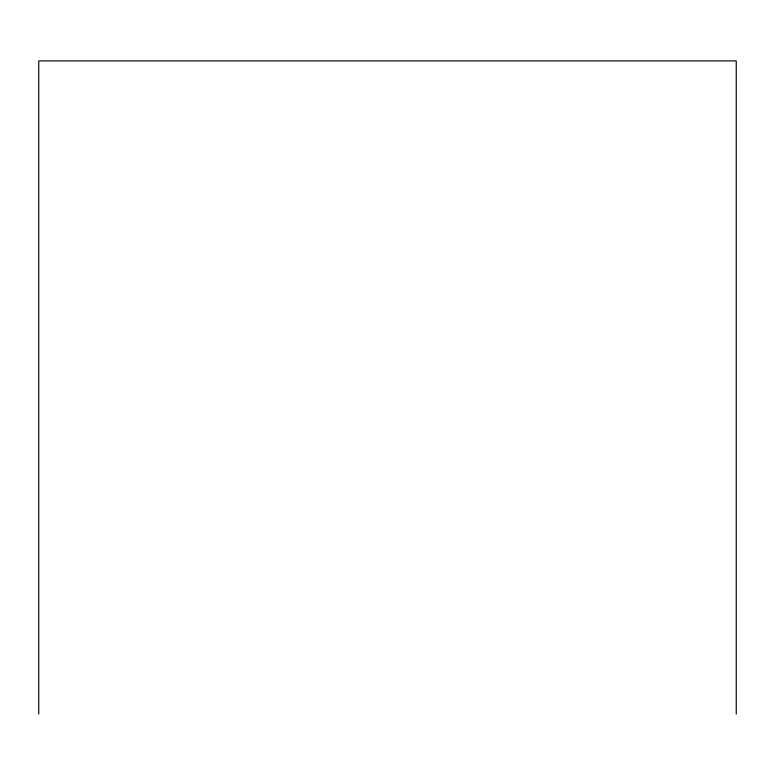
<?xml version="1.0" encoding="UTF-8"?>
<svg xmlns="http://www.w3.org/2000/svg" width="775" height="775" viewBox="0 0 775 775"><rect width="100%" height="100%" fill="white"/><g stroke="black" fill="none" stroke-linecap="round" stroke-linejoin="round"><path stroke-width="1.16" d="M736.25 714.075L736.25 60.925L38.75 60.925L38.75 714.075"/></g></svg>
